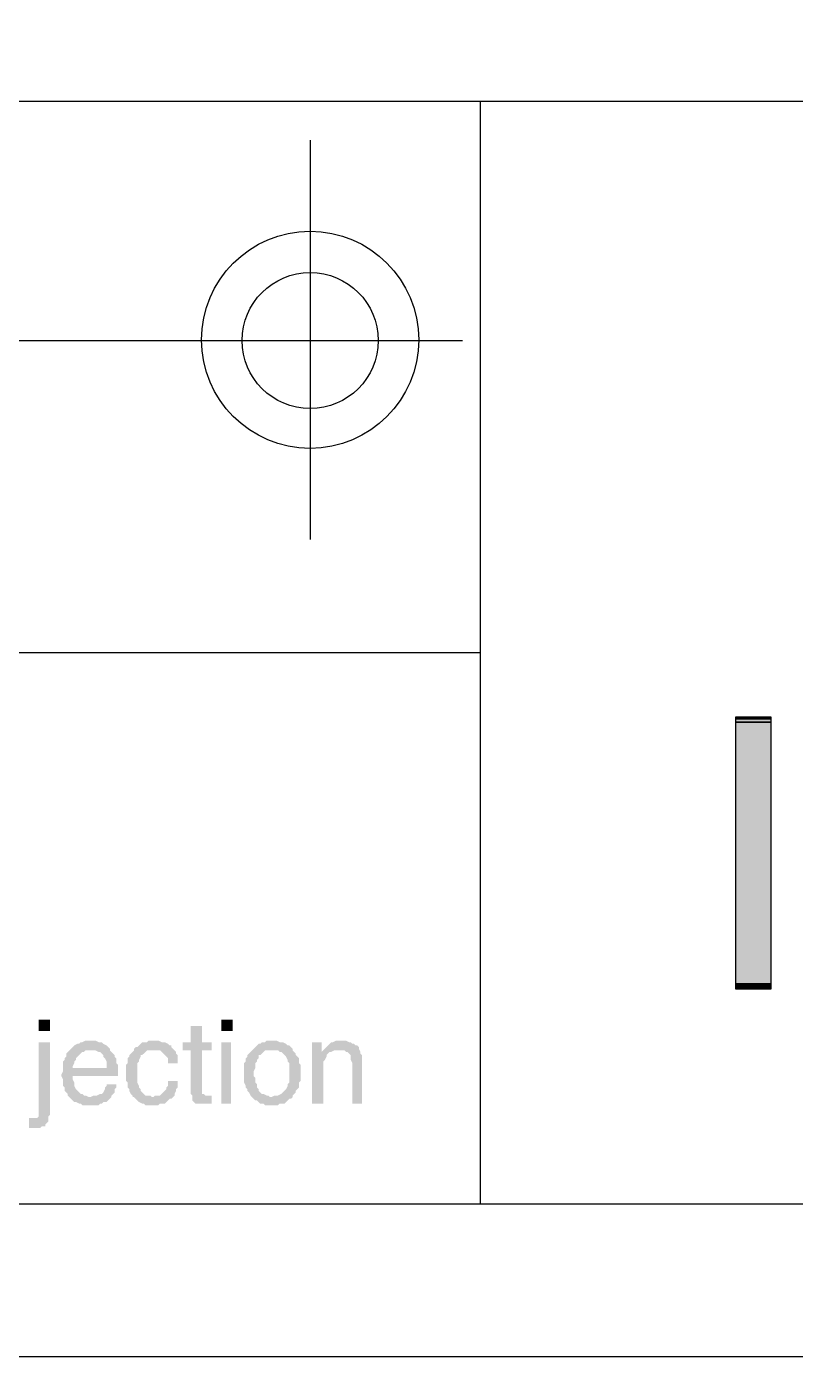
# Model space of a CAD drawing. Header units: millimetres. Extents: x 7018 to 13530, y 4187 to 5692.
# Drawn here: x 7373.94 to 7395.4, y 4524.92 to 4562.04 of the extents above; entities that cross this region are included whole.
import ezdxf

# ---------------------------------------------------------------- set-up
doc = ezdxf.new("R2010")
doc.units = ezdxf.units.MM

# ---------------------------------------------------------------- blocks, each defined once
blk = doc.blocks.new('fr')
at = {"transparency": 33554559}
blk.add_hatch(color=256, dxfattribs=at).paths.add_polyline_path([(1488.156, -437.24), (1488.156, -444.822), (1489.149, -444.822), (1489.149, -437.24)])
for points in [[(1488.201, -437.24), (1488.156, -437.24)], [(1489.149, -437.24), (1488.156, -437.24)], [(1489.149, -437.24), (1488.156, -437.24)], [(1489.149, -437.24), (1488.156, -437.24)], [(1489.149, -437.24), (1488.156, -437.24)], [(1489.149, -437.24), (1488.156, -437.24)], [(1489.149, -437.24), (1488.156, -437.24)], [(1489.149, -437.24), (1488.156, -437.24)], [(1489.149, -437.24), (1488.156, -437.24)], [(1489.149, -437.24), (1488.156, -437.24)], [(1489.149, -437.24), (1488.156, -437.24)], [(1489.149, -437.24), (1488.156, -437.24)], [(1489.149, -437.24), (1488.156, -437.24)], [(1489.149, -437.24), (1488.156, -437.24)], [(1489.149, -437.24), (1488.156, -437.24)], [(1489.149, -444.822), (1489.149, -437.24), (1488.156, -437.24), (1488.156, -444.822)], [(1489.149, -437.285), (1488.156, -437.285)], [(1489.149, -437.285), (1488.156, -437.285)], [(1488.246, -437.24), (1488.201, -437.24)], [(1488.291, -437.24), (1488.246, -437.24)], [(1488.337, -437.24), (1488.291, -437.24)], [(1488.427, -437.24), (1488.337, -437.24)], [(1488.562, -437.24), (1488.427, -437.24)], [(1488.788, -437.24), (1488.562, -437.24)], [(1488.878, -437.24), (1488.788, -437.24)], [(1488.968, -437.24), (1488.878, -437.24)], [(1489.014, -437.24), (1488.968, -437.24)], [(1489.059, -437.24), (1489.014, -437.24)], [(1489.104, -437.24), (1489.059, -437.24)], [(1489.149, -437.24), (1489.104, -437.24)], [(1489.149, -437.375), (1488.156, -437.375)], [(1489.149, -437.375), (1488.156, -437.375)], [(1489.149, -444.687), (1488.156, -444.687)], [(1489.149, -444.687), (1488.156, -444.687)], [(1489.149, -444.732), (1488.156, -444.732)], [(1489.149, -444.732), (1488.156, -444.732)], [(1489.149, -444.777), (1488.156, -444.777)], [(1489.149, -444.777), (1488.156, -444.777)], [(1489.149, -444.777), (1488.156, -444.777)], [(1489.149, -444.777), (1488.156, -444.777)], [(1489.149, -444.777), (1488.156, -444.777)], [(1489.149, -444.777), (1488.156, -444.777)], [(1489.149, -444.822), (1488.156, -444.822)], [(1489.149, -444.822), (1488.156, -444.822)], [(1489.149, -444.822), (1488.156, -444.822)], [(1489.149, -444.822), (1488.156, -444.822)], [(1488.201, -444.822), (1488.156, -444.822)], [(1488.246, -444.822), (1488.201, -444.822)], [(1488.291, -444.822), (1488.246, -444.822)], [(1488.337, -444.822), (1488.291, -444.822)], [(1488.472, -444.822), (1488.337, -444.822)], [(1488.698, -444.822), (1488.472, -444.822)], [(1488.788, -444.822), (1488.698, -444.822)], [(1488.923, -444.822), (1488.788, -444.822)], [(1489.014, -444.822), (1488.923, -444.822)], [(1489.059, -444.822), (1489.014, -444.822)], [(1489.104, -444.822), (1489.059, -444.822)], [(1489.149, -444.822), (1489.104, -444.822)]]:
    blk.add_lwpolyline(points, close=True)
blk.add_lwpolyline([(1489.149, -444.822), (1489.149, -444.777)])

msp = doc.modelspace()

# ---------------------------------------------------------------- hatches: boundary and pattern name
at = {"transparency": 33554559}
for points in [[(7374.591, 4534.006), (7374.591, 4534.322), (7374.275, 4534.322), (7374.275, 4534.006)], [(7378.833, 4534.141), (7378.517, 4534.141), (7378.517, 4533.69), (7378.292, 4533.69), (7378.292, 4533.464), (7378.517, 4533.464), (7378.517, 4532.246), (7378.563, 4532.201), (7378.563, 4532.065), (7378.608, 4532.02), (7378.608, 4532.02), (7378.653, 4531.975), (7379.104, 4531.975), (7379.104, 4532.201), (7378.924, 4532.201), (7378.878, 4532.246), (7378.833, 4532.246), (7378.833, 4533.464), (7379.104, 4533.464), (7379.104, 4533.69), (7378.833, 4533.69)], [(7379.691, 4534.006), (7379.691, 4534.322), (7379.375, 4534.322), (7379.375, 4534.006)], [(7375.719, 4533.735), (7375.584, 4533.735), (7375.494, 4533.69), (7375.448, 4533.69), (7375.403, 4533.645), (7375.358, 4533.645), (7375.268, 4533.6), (7375.223, 4533.555), (7375.178, 4533.51), (7375.132, 4533.464), (7375.855, 4533.464), (7375.945, 4533.419), (7375.99, 4533.419), (7376.035, 4533.374), (7376.08, 4533.329), (7376.08, 4533.284), (7376.125, 4533.239), (7376.171, 4533.148), (7376.171, 4532.968), (7375.223, 4532.968), (7374.952, 4532.923), (7374.952, 4532.878), (7374.907, 4532.787), (7374.907, 4532.742), (7374.952, 4532.652), (7374.952, 4532.472), (7374.997, 4532.426), (7374.997, 4532.336), (7375.042, 4532.291), (7375.087, 4532.246), (7375.087, 4532.201), (7375.132, 4532.156), (7375.132, 4532.156), (7375.178, 4532.11), (7375.223, 4532.065), (7375.268, 4532.02), (7375.313, 4532.02), (7375.403, 4531.975), (7375.448, 4531.975), (7375.494, 4531.93), (7375.945, 4531.93), (7375.99, 4531.975), (7376.035, 4531.975), (7376.08, 4532.02), (7376.171, 4532.02), (7376.216, 4532.065), (7376.261, 4532.11), (7376.306, 4532.156), (7375.674, 4532.156), (7375.584, 4532.201), (7375.539, 4532.201), (7375.494, 4532.246), (7375.448, 4532.246), (7375.403, 4532.291), (7375.358, 4532.336), (7375.358, 4532.336), (7375.313, 4532.381), (7375.268, 4532.472), (7375.268, 4532.562), (7375.223, 4532.652), (7375.223, 4532.742), (7376.486, 4532.742), (7376.486, 4533.058), (7376.441, 4533.103), (7376.441, 4533.239), (7376.396, 4533.284), (7376.396, 4533.329), (7376.351, 4533.374), (7376.306, 4533.419), (7376.261, 4533.464), (7376.261, 4533.51), (7376.216, 4533.555), (7376.171, 4533.6), (7376.08, 4533.645), (7376.035, 4533.69), (7375.945, 4533.69), (7375.855, 4533.735), (7375.809, 4533.735)], [(7377.479, 4533.735), (7377.344, 4533.735), (7377.299, 4533.69), (7377.163, 4533.69), (7377.118, 4533.645), (7377.073, 4533.6), (7377.028, 4533.555), (7376.983, 4533.555), (7376.938, 4533.51), (7376.938, 4533.464), (7377.66, 4533.464), (7377.705, 4533.419), (7377.75, 4533.374), (7377.795, 4533.329), (7377.84, 4533.284), (7377.886, 4533.239), (7377.886, 4533.103), (7378.156, 4533.103), (7378.156, 4533.329), (7378.111, 4533.374), (7378.111, 4533.419), (7378.066, 4533.464), (7378.021, 4533.51), (7377.976, 4533.555), (7377.976, 4533.6), (7377.931, 4533.6), (7377.886, 4533.645), (7377.795, 4533.69), (7377.705, 4533.69), (7377.615, 4533.735), (7377.57, 4533.735)], [(7380.774, 4533.735), (7380.639, 4533.735), (7380.593, 4533.69), (7380.503, 4533.69), (7380.458, 4533.645), (7380.413, 4533.645), (7380.368, 4533.6), (7380.323, 4533.555), (7380.278, 4533.51), (7380.232, 4533.464), (7380.232, 4533.464), (7380.187, 4533.419), (7380.142, 4533.374), (7380.097, 4533.329), (7380.097, 4533.284), (7380.052, 4533.239), (7380.052, 4533.148), (7380.007, 4533.103), (7380.007, 4532.833), (7380.007, 4532.562), (7380.052, 4532.472), (7380.052, 4532.426), (7380.097, 4532.381), (7380.097, 4532.336), (7380.142, 4532.291), (7380.187, 4532.201), (7380.232, 4532.156), (7380.774, 4532.156), (7380.729, 4532.156), (7380.684, 4532.201), (7380.639, 4532.201), (7380.548, 4532.246), (7380.503, 4532.246), (7380.458, 4532.291), (7380.413, 4532.336), (7380.413, 4532.381), (7380.368, 4532.426), (7380.368, 4532.517), (7380.323, 4532.562), (7380.323, 4532.697), (7380.278, 4532.742), (7380.278, 4532.878), (7380.323, 4532.968), (7380.323, 4533.103), (7380.368, 4533.148), (7380.368, 4533.194), (7380.413, 4533.239), (7380.413, 4533.329), (7380.458, 4533.329), (7380.503, 4533.374), (7380.548, 4533.419), (7380.593, 4533.464), (7380.774, 4533.464), (7381.361, 4533.51), (7381.316, 4533.555), (7381.27, 4533.6), (7381.225, 4533.6), (7381.18, 4533.645), (7381.09, 4533.69), (7381, 4533.69), (7380.909, 4533.735), (7380.864, 4533.735)], [(7382.715, 4533.735), (7382.579, 4533.735), (7382.489, 4533.69), (7382.444, 4533.69), (7382.399, 4533.645), (7382.354, 4533.6), (7382.308, 4533.555), (7382.263, 4533.51), (7382.173, 4533.419), (7382.444, 4533.419), (7382.534, 4533.464), (7382.67, 4533.464), (7383.211, 4533.51), (7383.211, 4533.555), (7383.166, 4533.6), (7383.121, 4533.6), (7383.076, 4533.645), (7383.031, 4533.645), (7382.985, 4533.69), (7382.94, 4533.69), (7382.85, 4533.735), (7382.805, 4533.735)], [(7374.591, 4533.69), (7374.275, 4533.69), (7374.275, 4531.614), (7374.23, 4531.569), (7374.004, 4531.569), (7374.004, 4531.298), (7374.32, 4531.298), (7374.365, 4531.343), (7374.455, 4531.343), (7374.455, 4531.388), (7374.501, 4531.433), (7374.546, 4531.479), (7374.546, 4531.614), (7374.591, 4531.659), (7374.591, 4531.749)], [(7375.132, 4533.464), (7375.132, 4533.464), (7375.087, 4533.419), (7375.042, 4533.374), (7375.042, 4533.284), (7374.997, 4533.239), (7374.997, 4533.194), (7374.952, 4533.148), (7374.952, 4532.923), (7375.223, 4532.968), (7375.223, 4533.013), (7375.268, 4533.103), (7375.268, 4533.148), (7375.313, 4533.194), (7375.313, 4533.239), (7375.358, 4533.284), (7375.403, 4533.329), (7375.448, 4533.374), (7375.494, 4533.419), (7375.539, 4533.419), (7375.584, 4533.464), (7375.719, 4533.464)], [(7376.938, 4533.464), (7376.893, 4533.419), (7376.847, 4533.374), (7376.802, 4533.329), (7376.802, 4533.284), (7376.757, 4533.239), (7376.757, 4533.103), (7376.712, 4533.058), (7376.712, 4532.607), (7376.757, 4532.562), (7376.757, 4532.426), (7376.802, 4532.381), (7376.802, 4532.336), (7376.847, 4532.246), (7376.893, 4532.201), (7376.893, 4532.156), (7377.479, 4532.156), (7377.434, 4532.156), (7377.389, 4532.201), (7377.254, 4532.201), (7377.209, 4532.246), (7377.163, 4532.291), (7377.118, 4532.336), (7377.118, 4532.381), (7377.073, 4532.426), (7377.073, 4532.472), (7377.028, 4532.562), (7377.028, 4533.103), (7377.073, 4533.148), (7377.073, 4533.194), (7377.118, 4533.284), (7377.118, 4533.329), (7377.163, 4533.329), (7377.209, 4533.374), (7377.254, 4533.419), (7377.299, 4533.464), (7377.479, 4533.464)], [(7379.646, 4531.975), (7379.646, 4533.69), (7379.375, 4533.69), (7379.375, 4531.975)], [(7381.361, 4533.51), (7380.774, 4533.464), (7380.955, 4533.464), (7381, 4533.419), (7381.045, 4533.419), (7381.09, 4533.374), (7381.135, 4533.329), (7381.18, 4533.284), (7381.225, 4533.194), (7381.225, 4533.148), (7381.27, 4533.103), (7381.27, 4532.562), (7381.225, 4532.517), (7381.225, 4532.472), (7381.18, 4532.381), (7381.135, 4532.336), (7381.135, 4532.336), (7381.09, 4532.291), (7381.045, 4532.246), (7380.955, 4532.201), (7380.864, 4532.201), (7380.774, 4532.156), (7380.232, 4532.156), (7380.278, 4532.11), (7380.323, 4532.065), (7380.368, 4532.065), (7380.413, 4532.02), (7380.458, 4531.975), (7380.548, 4531.975), (7380.593, 4531.93), (7380.955, 4531.93), (7381, 4531.975), (7381.135, 4531.975), (7381.18, 4532.02), (7381.225, 4532.065), (7381.27, 4532.11), (7381.316, 4532.11), (7381.361, 4532.156), (7381.361, 4532.201), (7381.406, 4532.246), (7381.451, 4532.291), (7381.451, 4532.336), (7381.496, 4532.381), (7381.541, 4532.426), (7381.541, 4532.562), (7381.586, 4532.607), (7381.586, 4532.833), (7381.586, 4533.058), (7381.541, 4533.103), (7381.541, 4533.239), (7381.496, 4533.284), (7381.451, 4533.329), (7381.451, 4533.374), (7381.406, 4533.419), (7381.361, 4533.464)], [(7382.173, 4533.69), (7381.902, 4533.69), (7381.902, 4531.975), (7382.218, 4531.975), (7382.218, 4532.878), (7382.218, 4533.148), (7382.263, 4533.194), (7382.308, 4533.284), (7382.308, 4533.329), (7382.308, 4533.329), (7382.354, 4533.374), (7382.399, 4533.419), (7382.173, 4533.419)], [(7383.211, 4533.51), (7382.67, 4533.464), (7382.805, 4533.464), (7382.85, 4533.419), (7382.895, 4533.419), (7382.94, 4533.374), (7382.94, 4533.374), (7382.985, 4533.329), (7382.985, 4533.194), (7383.031, 4533.103), (7383.031, 4531.975), (7383.301, 4531.975), (7383.301, 4533.329), (7383.256, 4533.374), (7383.256, 4533.419)], [(7378.156, 4532.607), (7377.886, 4532.607), (7377.886, 4532.472), (7377.84, 4532.426), (7377.84, 4532.381), (7377.795, 4532.336), (7377.75, 4532.291), (7377.705, 4532.246), (7377.66, 4532.201), (7377.524, 4532.201), (7377.479, 4532.156), (7376.893, 4532.156), (7376.938, 4532.156), (7376.983, 4532.11), (7377.028, 4532.065), (7377.073, 4532.02), (7377.163, 4531.975), (7377.209, 4531.975), (7377.254, 4531.93), (7377.615, 4531.93), (7377.66, 4531.975), (7377.795, 4531.975), (7377.84, 4532.02), (7377.886, 4532.065), (7377.931, 4532.11), (7377.976, 4532.11), (7378.021, 4532.156), (7378.066, 4532.201), (7378.066, 4532.246), (7378.111, 4532.336), (7378.111, 4532.381), (7378.156, 4532.426), (7378.156, 4532.517)], [(7376.441, 4532.517), (7376.171, 4532.517), (7376.171, 4532.472), (7376.125, 4532.426), (7376.125, 4532.381), (7376.08, 4532.291), (7376.035, 4532.246), (7375.99, 4532.246), (7375.9, 4532.201), (7375.809, 4532.201), (7375.719, 4532.156), (7376.306, 4532.156), (7376.306, 4532.201), (7376.351, 4532.246), (7376.396, 4532.291), (7376.396, 4532.381), (7376.441, 4532.426)]]:
    msp.add_hatch(color=256, dxfattribs=at).paths.add_polyline_path(points)

# ---------------------------------------------------------------- linework, layer by layer
msp.add_line((7024.708, 4529.177), (7433.963, 4529.177))
msp.add_lwpolyline([(7438.001, 4524.918), (7438.001, 4821.918), (7018.001, 4821.918), (7018.001, 4524.918)], close=True)
for points in [[(7037.526, 4559.957), (7433.963, 4559.957)], [(7386.596, 4559.957), (7386.596, 4529.177)], [(7381.857, 4547.726), (7381.857, 4558.874)], [(7367.234, 4553.277), (7386.1, 4553.277)], [(7037.526, 4544.567), (7386.596, 4544.567)]]:
    msp.add_lwpolyline(points)
for centre, radius in [((7381.85, 4553.299), 3.031), ((7381.852, 4553.278), 1.9)]:
    msp.add_circle(centre, radius)

# ---------------------------------------------------------------- block references
at = {"color": 0}
msp.add_blockref('fr', (5905.571, 4980.002), dxfattribs=at)

doc.saveas('drawing.dxf')
